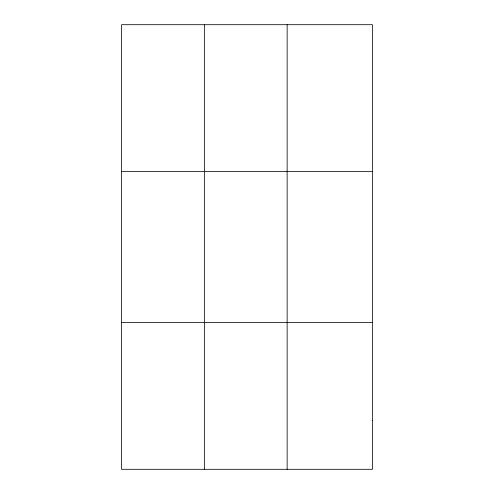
<?xml version="1.0" encoding="UTF-8"?>
<svg xmlns="http://www.w3.org/2000/svg" width="494" height="494" viewBox="0 0 494 494"><rect width="100%" height="100%" fill="white"/><g stroke="black" fill="none" stroke-linecap="round" stroke-linejoin="round"><path stroke-width="0.74" d="M204.355 24.7L204.355 469.3M287.138 24.7L287.138 469.3M121.567 171.418L372.433 171.418M121.567 322.582L372.433 322.582M372.433 420.394L372.433 469.3L121.567 469.3L121.567 24.7L372.433 24.7L372.433 420.394"/></g></svg>
